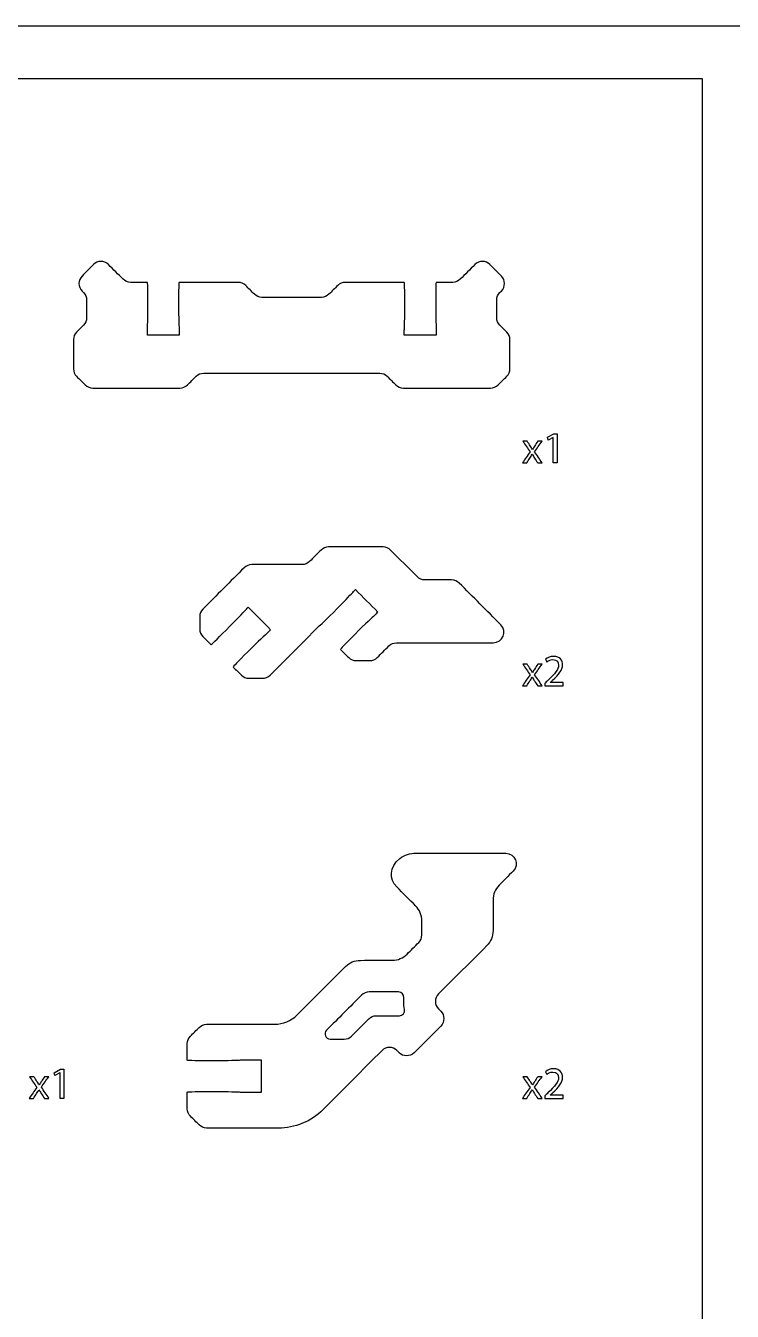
# Model space of a CAD drawing. Extents: x 0 to 395, y 205 to 450.
# Drawn here: x 208.2 to 275.1, y 328.3 to 450 of the extents above; entities that cross this region are included whole.
import ezdxf

# ---------------------------------------------------------------- set-up
doc = ezdxf.new("R2010")
doc.units = 0
doc.header["$MEASUREMENT"] = 0
doc.layers.add('DEFAULT', color=18, linetype='CONTINUOUS')

msp = doc.modelspace()

# ---------------------------------------------------------------- linework, layer by layer
at = {"layer": 'DEFAULT', "color": 18}
for points in [[(395, 205), (0, 205), (0, 450), (395, 450)], [(272.24, 210), (125.56, 210), (125.56, 445), (272.24, 445)], [(258.13, 411.02), (258.12, 411.02), (257.64, 410.77), (257.57, 411.05), (258.17, 411.37), (258.49, 411.37), (258.49, 408.62), (258.13, 408.62)], [(211.42, 350.89), (211.41, 350.89), (210.93, 350.64), (210.86, 350.92), (211.46, 351.24), (211.78, 351.24), (211.78, 348.49), (211.42, 348.49)]]:
    msp.add_lwpolyline(points, close=True, dxfattribs=at)
at = {"layer": 'DEFAULT', "color": 1}
for points, knots in [([(249.31, 426), (249.78, 426.47), (250.24, 426.93), (250.71, 427.4), (251.1, 427.79), (251.73, 427.79), (252.12, 427.4), (252.48, 427.03), (252.85, 426.67), (253.21, 426.31), (253.6, 425.92), (253.6, 425.29), (253.21, 424.89), (253.16, 424.85), (253.11, 424.8), (253.06, 424.75), (252.87, 424.56), (252.77, 424.31), (252.77, 424.04), (252.77, 423.48), (252.77, 422.93), (252.77, 422.37), (252.77, 422.11), (252.87, 421.85), (253.06, 421.66), (253.28, 421.44), (253.5, 421.22), (253.72, 421), (253.91, 420.81), (254.02, 420.56), (254.02, 420.29), (254.02, 419.37), (254.02, 418.45), (254.02, 417.53), (254.02, 417.27), (253.91, 417.01), (253.72, 416.82), (253.45, 416.55), (253.17, 416.27), (252.9, 416), (252.71, 415.81), (252.45, 415.71), (252.19, 415.71), (249.44, 415.71), (246.68, 415.71), (243.93, 415.71), (243.66, 415.71), (243.41, 415.81), (243.22, 416), (242.95, 416.27), (242.67, 416.55), (242.39, 416.83), (242.21, 417.01), (241.95, 417.12), (241.69, 417.12), (236.13, 417.12), (230.57, 417.12), (225.02, 417.12), (224.75, 417.12), (224.5, 417.01), (224.31, 416.83), (224.03, 416.55), (223.76, 416.27), (223.48, 416), (223.29, 415.81), (223.04, 415.71), (222.77, 415.71), (220.02, 415.71), (217.27, 415.71), (214.51, 415.71), (214.25, 415.71), (214, 415.81), (213.81, 416), (213.53, 416.27), (213.26, 416.55), (212.98, 416.82), (212.79, 417.01), (212.69, 417.27), (212.69, 417.53), (212.69, 418.45), (212.69, 419.37), (212.69, 420.29), (212.69, 420.56), (212.79, 420.81), (212.98, 421), (213.2, 421.22), (213.42, 421.44), (213.64, 421.66), (213.83, 421.85), (213.93, 422.1), (213.93, 422.37), (213.93, 422.93), (213.93, 423.48), (213.93, 424.04), (213.93, 424.31), (213.83, 424.56), (213.64, 424.75), (213.59, 424.8), (213.54, 424.85), (213.5, 424.89), (213.11, 425.29), (213.11, 425.92), (213.5, 426.31), (213.86, 426.67), (214.22, 427.03), (214.58, 427.4), (214.97, 427.79), (215.61, 427.79), (216, 427.4), (216.46, 426.93), (216.93, 426.47), (217.4, 426), (217.58, 425.81), (217.84, 425.71), (218.1, 425.71), (218.63, 425.71), (219.16, 425.71), (219.69, 425.71), (219.72, 425.71), (219.74, 425.09), (219.74, 423.7), (219.74, 422.32), (219.69, 421.33), (219.69, 421.2), (219.69, 421.04), (219.69, 420.87), (219.69, 420.71), (220.69, 420.71), (221.69, 420.71), (222.69, 420.71), (222.69, 420.87), (222.69, 421.04), (222.69, 421.2), (222.69, 421.33), (222.64, 422.32), (222.64, 423.7), (222.64, 425.09), (222.66, 425.71), (222.69, 425.71), (224.56, 425.71), (226.42, 425.71), (228.29, 425.71), (228.56, 425.71), (228.81, 425.6), (229, 425.41), (229.27, 425.14), (229.55, 424.86), (229.82, 424.59), (230.01, 424.4), (230.27, 424.29), (230.53, 424.29), (232.41, 424.29), (234.29, 424.29), (236.17, 424.29), (236.44, 424.29), (236.69, 424.4), (236.88, 424.59), (237.16, 424.86), (237.43, 425.14), (237.71, 425.41), (237.89, 425.6), (238.15, 425.71), (238.41, 425.71), (240.28, 425.71), (242.15, 425.71), (244.02, 425.71), (244.04, 425.71), (244.07, 425.09), (244.07, 423.7), (244.07, 422.32), (244.02, 421.33), (244.02, 421.2), (244.02, 421.04), (244.02, 420.87), (244.02, 420.71), (245.02, 420.71), (246.03, 420.71), (247.04, 420.71), (247.04, 420.87), (247.04, 421.04), (247.04, 421.2), (247.04, 421.33), (246.99, 422.32), (246.99, 423.7), (246.99, 425.09), (247.01, 425.71), (247.04, 425.71), (247.56, 425.71), (248.08, 425.71), (248.6, 425.71), (248.87, 425.71), (249.12, 425.81), (249.31, 426)], [0, 0, 0, 0, 5.593215, 5.593215, 5.593215, 6.593215, 6.593215, 6.593215, 10.946164, 10.946164, 10.946164, 11.946164, 11.946164, 11.946164, 12.53377, 12.53377, 12.53377, 13.53377, 13.53377, 13.53377, 18.26277, 18.26277, 18.26277, 19.26277, 19.26277, 19.26277, 21.934927, 21.934927, 21.934927, 22.934927, 22.934927, 22.934927, 30.754927, 30.754927, 30.754927, 31.754927, 31.754927, 31.754927, 35.07126, 35.07126, 35.07126, 36.07126, 36.07126, 36.07126, 59.48726, 59.48726, 59.48726, 60.48726, 60.48726, 60.48726, 63.807129, 63.807129, 63.807129, 64.807129, 64.807129, 64.807129, 112.063129, 112.063129, 112.063129, 113.063129, 113.063129, 113.063129, 116.383705, 116.383705, 116.383705, 117.383705, 117.383705, 117.383705, 140.798705, 140.798705, 140.798705, 141.798705, 141.798705, 141.798705, 145.11433, 145.11433, 145.11433, 146.11433, 146.11433, 146.11433, 153.93433, 153.93433, 153.93433, 154.93433, 154.93433, 154.93433, 157.592345, 157.592345, 157.592345, 158.592345, 158.592345, 158.592345, 163.334345, 163.334345, 163.334345, 164.334345, 164.334345, 164.334345, 164.921243, 164.921243, 164.921243, 165.921243, 165.921243, 165.921243, 170.281264, 170.281264, 170.281264, 171.281264, 171.281264, 171.281264, 176.885794, 176.885794, 176.885794, 177.885794, 177.885794, 177.885794, 182.382794, 182.382794, 182.382794, 183.382794, 183.382794, 183.382794, 184.382794, 184.382794, 184.382794, 185.792794, 185.792794, 185.792794, 194.292794, 194.292794, 194.292794, 195.702794, 195.702794, 195.702794, 196.702794, 196.702794, 196.702794, 197.702794, 197.702794, 197.702794, 213.585794, 213.585794, 213.585794, 214.585794, 214.585794, 214.585794, 217.897885, 217.897885, 217.897885, 218.897885, 218.897885, 218.897885, 234.885885, 234.885885, 234.885885, 235.885885, 235.885885, 235.885885, 239.197269, 239.197269, 239.197269, 240.197269, 240.197269, 240.197269, 256.081269, 256.081269, 256.081269, 257.081269, 257.081269, 257.081269, 258.081269, 258.081269, 258.081269, 259.491269, 259.491269, 259.491269, 268.051269, 268.051269, 268.051269, 269.461269, 269.461269, 269.461269, 270.461269, 270.461269, 270.461269, 271.461269, 271.461269, 271.461269, 275.907269, 275.907269, 275.907269, 276.907269, 276.907269, 276.907269, 276.907269]), ([(252.45, 391.6), (249.39, 391.6), (246.33, 391.6), (243.27, 391.6), (243, 391.6), (242.75, 391.5), (242.56, 391.31), (242.19, 390.94), (241.82, 390.58), (241.46, 390.21), (241.27, 390.02), (241.02, 389.92), (240.75, 389.92), (240.32, 389.92), (239.89, 389.92), (239.46, 389.92), (239.19, 389.92), (238.94, 390.02), (238.75, 390.21), (238.49, 390.47), (238.24, 390.72), (237.98, 390.98), (237.96, 391), (238.38, 391.45), (239.36, 392.43), (240.34, 393.41), (241.07, 394.07), (241.16, 394.16), (241.28, 394.28), (241.4, 394.4), (241.51, 394.51), (240.81, 395.22), (240.1, 395.93), (239.39, 396.63), (239.28, 396.52), (239.16, 396.4), (239.04, 396.28), (238.95, 396.19), (238.29, 395.46), (237.31, 394.48), (236.33, 393.5), (235.91, 393.15), (235.86, 393.1), (234.34, 391.58), (232.82, 390.06), (231.3, 388.54), (231.11, 388.35), (230.86, 388.25), (230.59, 388.25), (230.16, 388.25), (229.73, 388.25), (229.3, 388.25), (229.03, 388.25), (228.78, 388.35), (228.59, 388.54), (228.34, 388.8), (228.08, 389.05), (227.82, 389.31), (227.8, 389.33), (228.22, 389.78), (229.2, 390.76), (230.18, 391.73), (230.92, 392.4), (231.01, 392.49), (231.12, 392.61), (231.24, 392.72), (231.36, 392.84), (230.65, 393.55), (229.94, 394.26), (229.24, 394.97), (229.12, 394.85), (229, 394.73), (228.88, 394.61), (228.8, 394.52), (228.13, 393.78), (227.15, 392.81), (226.2, 391.85), (225.74, 391.43), (225.7, 391.43), (225.45, 391.68), (225.19, 391.94), (224.93, 392.2), (224.75, 392.38), (224.64, 392.64), (224.64, 392.9), (224.64, 393.29), (224.64, 393.69), (224.64, 394.08), (224.64, 394.34), (224.75, 394.6), (224.93, 394.78), (226.24, 396.09), (227.55, 397.4), (228.86, 398.71), (229.05, 398.9), (229.3, 399), (229.57, 399), (231.16, 399), (232.75, 399), (234.35, 399), (234.61, 399), (234.86, 399.11), (235.05, 399.29), (235.41, 399.66), (235.77, 400.02), (236.14, 400.38), (236.32, 400.57), (236.58, 400.67), (236.84, 400.67), (238.57, 400.67), (240.29, 400.67), (242.02, 400.67), (242.28, 400.67), (242.54, 400.57), (242.72, 400.38), (243.57, 399.53), (244.41, 398.69), (245.26, 397.84), (245.44, 397.66), (245.7, 397.55), (245.96, 397.55), (246.81, 397.55), (247.66, 397.55), (248.5, 397.55), (248.77, 397.55), (249.02, 397.45), (249.21, 397.26), (250.53, 395.94), (251.84, 394.63), (253.16, 393.31), (253.79, 392.68), (253.34, 391.6), (252.45, 391.6)], [1, 1, 1, 1, 27.042, 27.042, 27.042, 28.042, 28.042, 28.042, 32.453639, 32.453639, 32.453639, 33.453639, 33.453639, 33.453639, 37.124639, 37.124639, 37.124639, 38.124639, 38.124639, 38.124639, 41.206918, 41.206918, 41.206918, 42.206918, 42.206918, 42.206918, 43.206918, 43.206918, 43.206918, 44.621131, 44.621131, 44.621131, 53.120555, 53.120555, 53.120555, 54.534768, 54.534768, 54.534768, 55.534768, 55.534768, 55.534768, 56.534768, 56.534768, 56.534768, 74.806408, 74.806408, 74.806408, 75.806408, 75.806408, 75.806408, 79.480408, 79.480408, 79.480408, 80.480408, 80.480408, 80.480408, 83.558447, 83.558447, 83.558447, 84.558447, 84.558447, 84.558447, 85.558447, 85.558447, 85.558447, 86.964904, 86.964904, 86.964904, 95.470695, 95.470695, 95.470695, 96.884909, 96.884909, 96.884909, 97.884909, 97.884909, 97.884909, 98.884909, 98.884909, 98.884909, 101.967187, 101.967187, 101.967187, 102.967187, 102.967187, 102.967187, 106.289187, 106.289187, 106.289187, 107.289187, 107.289187, 107.289187, 123.029384, 123.029384, 123.029384, 124.029384, 124.029384, 124.029384, 137.574384, 137.574384, 137.574384, 138.574384, 138.574384, 138.574384, 142.91602, 142.91602, 142.91602, 143.91602, 143.91602, 143.91602, 158.58402, 158.58402, 158.58402, 159.58402, 159.58402, 159.58402, 169.737366, 169.737366, 169.737366, 170.737366, 170.737366, 170.737366, 177.938366, 177.938366, 177.938366, 178.938366, 178.938366, 178.938366, 194.764123, 194.764123, 194.764123, 195.764123, 195.764123, 195.764123, 195.764123]), ([(253.62, 371.69), (250.79, 371.69), (247.97, 371.69), (245.14, 371.69), (244.58, 371.69), (244.03, 371.53), (243.59, 371.19), (242.57, 370.4), (242.61, 369.19), (243.3, 368.5), (243.9, 367.9), (244.5, 367.3), (245.1, 366.69), (245.47, 366.32), (245.68, 365.81), (245.68, 365.28), (245.68, 364.84), (245.68, 364.4), (245.68, 363.95), (245.68, 363.69), (245.58, 363.43), (245.39, 363.24), (245.02, 362.88), (244.66, 362.51), (244.29, 362.14), (243.91, 361.77), (243.41, 361.56), (242.88, 361.56), (241.87, 361.56), (240.87, 361.56), (239.86, 361.55), (239.33, 361.55), (238.82, 361.35), (238.45, 360.97), (236.92, 359.44), (235.39, 357.91), (233.86, 356.38), (233.29, 355.82), (232.53, 355.5), (231.74, 355.5), (229.59, 355.5), (227.45, 355.5), (225.3, 355.5), (225.04, 355.5), (224.78, 355.4), (224.6, 355.21), (224.32, 354.93), (224.04, 354.66), (223.77, 354.38), (223.58, 354.19), (223.47, 353.94), (223.47, 353.67), (223.47, 353.14), (223.47, 352.62), (223.47, 352.09), (223.47, 352.06), (224.59, 352.04), (225.98, 352.04), (227.36, 352.04), (228.35, 352.09), (228.48, 352.09), (229.14, 352.09), (229.81, 352.09), (230.48, 352.09), (230.48, 351.09), (230.48, 350.09), (230.48, 349.09), (229.81, 349.09), (229.14, 349.09), (228.48, 349.09), (228.35, 349.09), (227.36, 349.14), (225.98, 349.14), (224.59, 349.14), (223.47, 349.12), (223.47, 349.09), (223.47, 348.56), (223.47, 348.03), (223.47, 347.5), (223.47, 347.24), (223.58, 346.98), (223.77, 346.79), (224.05, 346.52), (224.32, 346.24), (224.6, 345.97), (224.78, 345.78), (225.04, 345.68), (225.3, 345.68), (227.56, 345.67), (229.82, 345.67), (232.08, 345.67), (233.67, 345.67), (235.19, 346.3), (236.32, 347.43), (238.18, 349.29), (240.04, 351.15), (241.91, 353.02), (242.29, 353.41), (242.93, 353.41), (243.32, 353.02), (243.39, 352.95), (243.46, 352.88), (243.53, 352.81), (243.92, 352.42), (244.55, 352.42), (244.94, 352.81), (245.78, 353.65), (246.62, 354.49), (247.47, 355.33), (247.86, 355.72), (247.86, 356.36), (247.47, 356.75), (247.4, 356.82), (247.33, 356.89), (247.26, 356.95), (246.87, 357.34), (246.87, 357.98), (247.26, 358.37), (248.78, 359.89), (250.31, 361.42), (251.83, 362.94), (252.21, 363.32), (252.42, 363.83), (252.42, 364.36), (252.42, 365.32), (252.42, 366.29), (252.42, 367.25), (252.42, 367.78), (252.63, 368.29), (253.01, 368.67), (253.45, 369.11), (253.88, 369.55), (254.32, 369.99), (254.96, 370.62), (254.51, 371.69), (253.62, 371.69)], [1, 1, 1, 1, 25.03, 25.03, 25.03, 26.03, 26.03, 26.03, 27.03, 27.03, 27.03, 34.249564, 34.249564, 34.249564, 35.249564, 35.249564, 35.249564, 39.009564, 39.009564, 39.009564, 40.009564, 40.009564, 40.009564, 44.42191, 44.42191, 44.42191, 45.42191, 45.42191, 45.42191, 53.971916, 53.971916, 53.971916, 54.971916, 54.971916, 54.971916, 73.372249, 73.372249, 73.372249, 74.372249, 74.372249, 74.372249, 92.612249, 92.612249, 92.612249, 93.612249, 93.612249, 93.612249, 96.942721, 96.942721, 96.942721, 97.942721, 97.942721, 97.942721, 102.442721, 102.442721, 102.442721, 103.442721, 103.442721, 103.442721, 104.442721, 104.442721, 104.442721, 110.112721, 110.112721, 110.112721, 118.612721, 118.612721, 118.612721, 124.282721, 124.282721, 124.282721, 125.282721, 125.282721, 125.282721, 126.282721, 126.282721, 126.282721, 130.770721, 130.770721, 130.770721, 131.770721, 131.770721, 131.770721, 135.072918, 135.072918, 135.072918, 136.072918, 136.072918, 136.072918, 155.27392, 155.27392, 155.27392, 156.27392, 156.27392, 156.27392, 178.675063, 178.675063, 178.675063, 179.675063, 179.675063, 179.675063, 180.51652, 180.51652, 180.51652, 181.51652, 181.51652, 181.51652, 191.638048, 191.638048, 191.638048, 192.638048, 192.638048, 192.638048, 193.468191, 193.468191, 193.468191, 194.468191, 194.468191, 194.468191, 212.810541, 212.810541, 212.810541, 213.810541, 213.810541, 213.810541, 222.010541, 222.010541, 222.010541, 223.010541, 223.010541, 223.010541, 228.2997, 228.2997, 228.2997, 229.2997, 229.2997, 229.2997, 229.2997]), ([(243.55, 356.31), (242.82, 356.31), (242.1, 356.31), (241.37, 356.31), (241.11, 356.31), (240.85, 356.2), (240.67, 356.02), (240.12, 355.47), (239.57, 354.92), (239.02, 354.38), (238.84, 354.19), (238.58, 354.09), (238.32, 354.09), (237.88, 354.09), (237.45, 354.09), (237.01, 354.09), (236.57, 354.09), (236.34, 354.63), (236.66, 354.94), (237.77, 356.05), (238.87, 357.16), (239.98, 358.26), (240.17, 358.45), (240.42, 358.56), (240.69, 358.56), (241.62, 358.56), (242.55, 358.56), (243.48, 358.56), (243.78, 358.56), (244.01, 358.29), (243.98, 358), (243.97, 357.89), (243.96, 357.77), (243.96, 357.66), (243.96, 357.4), (243.99, 357.14), (244.04, 356.89), (244.1, 356.59), (243.86, 356.31), (243.55, 356.31)], [1, 1, 1, 1, 7.17, 7.17, 7.17, 8.17, 8.17, 8.17, 14.739026, 14.739026, 14.739026, 15.739026, 15.739026, 15.739026, 19.439026, 19.439026, 19.439026, 20.439026, 20.439026, 20.439026, 33.753848, 33.753848, 33.753848, 34.753848, 34.753848, 34.753848, 42.683848, 42.683848, 42.683848, 43.683848, 43.683848, 43.683848, 44.683848, 44.683848, 44.683848, 45.683848, 45.683848, 45.683848, 46.683848, 46.683848, 46.683848, 46.683848])]:
    msp.add_open_spline(points, degree=3, knots=knots, dxfattribs=at)
at = {"layer": 'DEFAULT', "color": 18}
for points, knots in [([(255.65, 410.67), (255.75, 410.52), (255.85, 410.38), (255.94, 410.23), (256.02, 410.11), (256.08, 410.01), (256.15, 409.89), (256.15, 409.89), (256.16, 409.89), (256.16, 409.89), (256.23, 410.02), (256.3, 410.12), (256.37, 410.23), (256.46, 410.38), (256.56, 410.52), (256.65, 410.67), (256.79, 410.67), (256.92, 410.67), (257.06, 410.67), (256.82, 410.34), (256.59, 410.01), (256.36, 409.68), (256.6, 409.33), (256.84, 408.97), (257.08, 408.62), (256.94, 408.62), (256.79, 408.62), (256.65, 408.62), (256.55, 408.77), (256.45, 408.93), (256.35, 409.08), (256.27, 409.2), (256.21, 409.31), (256.13, 409.44), (256.06, 409.31), (255.99, 409.2), (255.91, 409.08), (255.81, 408.93), (255.71, 408.77), (255.61, 408.62), (255.48, 408.62), (255.34, 408.62), (255.2, 408.62), (255.45, 408.97), (255.69, 409.32), (255.93, 409.67), (255.7, 410), (255.47, 410.33), (255.24, 410.67), (255.37, 410.67), (255.51, 410.67), (255.65, 410.67)], [1.176, 1.176, 1.176, 1.176, 2.672308, 2.672308, 2.672308, 3.672308, 3.672308, 3.672308, 3.708308, 3.708308, 3.708308, 4.708308, 4.708308, 4.708308, 6.188538, 6.188538, 6.188538, 7.327538, 7.327538, 7.327538, 10.762024, 10.762024, 10.762024, 14.387699, 14.387699, 14.387699, 15.586699, 15.586699, 15.586699, 17.147714, 17.147714, 17.147714, 18.170714, 18.170714, 18.170714, 19.170714, 19.170714, 19.170714, 20.724672, 20.724672, 20.724672, 21.888672, 21.888672, 21.888672, 25.4983, 25.4983, 25.4983, 28.955998, 28.955998, 28.955998, 30.131998, 30.131998, 30.131998, 30.131998]), ([(255.65, 389.57), (255.75, 389.43), (255.85, 389.28), (255.94, 389.13), (256.02, 389.02), (256.08, 388.91), (256.15, 388.8), (256.15, 388.8), (256.16, 388.8), (256.16, 388.8), (256.23, 388.92), (256.3, 389.03), (256.37, 389.14), (256.46, 389.28), (256.56, 389.43), (256.65, 389.57), (256.79, 389.57), (256.92, 389.57), (257.06, 389.57), (256.82, 389.24), (256.59, 388.91), (256.36, 388.58), (256.6, 388.23), (256.84, 387.88), (257.08, 387.53), (256.94, 387.53), (256.79, 387.53), (256.65, 387.53), (256.55, 387.68), (256.45, 387.83), (256.35, 387.99), (256.27, 388.11), (256.21, 388.22), (256.13, 388.34), (256.06, 388.22), (255.99, 388.11), (255.91, 387.99), (255.81, 387.83), (255.71, 387.68), (255.61, 387.53), (255.48, 387.53), (255.34, 387.53), (255.2, 387.53), (255.45, 387.88), (255.69, 388.22), (255.93, 388.57), (255.7, 388.91), (255.47, 389.24), (255.24, 389.57), (255.37, 389.57), (255.51, 389.57), (255.65, 389.57)], [1.176, 1.176, 1.176, 1.176, 2.672308, 2.672308, 2.672308, 3.672308, 3.672308, 3.672308, 3.708308, 3.708308, 3.708308, 4.708308, 4.708308, 4.708308, 6.188538, 6.188538, 6.188538, 7.327538, 7.327538, 7.327538, 10.762024, 10.762024, 10.762024, 14.387699, 14.387699, 14.387699, 15.586699, 15.586699, 15.586699, 17.147714, 17.147714, 17.147714, 18.170714, 18.170714, 18.170714, 19.170714, 19.170714, 19.170714, 20.724672, 20.724672, 20.724672, 21.888672, 21.888672, 21.888672, 25.4983, 25.4983, 25.4983, 28.955998, 28.955998, 28.955998, 30.131998, 30.131998, 30.131998, 30.131998]), ([(257.32, 387.53), (257.32, 387.6), (257.32, 387.68), (257.32, 387.76), (257.42, 387.85), (257.51, 387.94), (257.61, 388.04), (258.31, 388.71), (258.63, 389.06), (258.63, 389.48), (258.63, 389.76), (258.5, 390.01), (258.09, 390.01), (257.84, 390.01), (257.63, 389.89), (257.51, 389.78), (257.47, 389.87), (257.43, 389.96), (257.39, 390.04), (257.58, 390.21), (257.85, 390.32), (258.17, 390.32), (258.76, 390.32), (259.01, 389.92), (259.01, 389.52), (259.01, 389.02), (258.64, 388.61), (258.06, 388.05), (257.99, 387.98), (257.91, 387.91), (257.84, 387.84), (258.25, 387.84), (258.66, 387.84), (259.07, 387.84), (259.07, 387.73), (259.07, 387.63), (259.07, 387.53), (258.49, 387.53), (257.9, 387.53), (257.32, 387.53)], [4.977, 4.977, 4.977, 4.977, 5.624, 5.624, 5.624, 6.777406, 6.777406, 6.777406, 7.777406, 7.777406, 7.777406, 8.777406, 8.777406, 8.777406, 9.777406, 9.777406, 9.777406, 10.592847, 10.592847, 10.592847, 11.592847, 11.592847, 11.592847, 12.592847, 12.592847, 12.592847, 13.592847, 13.592847, 13.592847, 14.465733, 14.465733, 14.465733, 17.967733, 17.967733, 17.967733, 18.843733, 18.843733, 18.843733, 23.820733, 23.820733, 23.820733, 23.820733]), ([(208.94, 350.54), (209.04, 350.39), (209.13, 350.24), (209.23, 350.1), (209.31, 349.98), (209.37, 349.88), (209.44, 349.76), (209.44, 349.76), (209.45, 349.76), (209.45, 349.76), (209.52, 349.89), (209.59, 349.99), (209.66, 350.1), (209.75, 350.25), (209.85, 350.39), (209.94, 350.54), (210.08, 350.54), (210.21, 350.54), (210.34, 350.54), (210.11, 350.21), (209.88, 349.88), (209.65, 349.55), (209.89, 349.2), (210.13, 348.84), (210.37, 348.49), (210.23, 348.49), (210.08, 348.49), (209.94, 348.49), (209.84, 348.64), (209.74, 348.8), (209.64, 348.95), (209.56, 349.07), (209.49, 349.18), (209.41, 349.31), (209.35, 349.18), (209.27, 349.07), (209.2, 348.95), (209.1, 348.8), (209, 348.64), (208.9, 348.49), (208.77, 348.49), (208.63, 348.49), (208.49, 348.49), (208.73, 348.84), (208.98, 349.19), (209.22, 349.53), (208.99, 349.87), (208.76, 350.2), (208.53, 350.54), (208.66, 350.54), (208.8, 350.54), (208.94, 350.54)], [1.176, 1.176, 1.176, 1.176, 2.673142, 2.673142, 2.673142, 3.673142, 3.673142, 3.673142, 3.709142, 3.709142, 3.709142, 4.709142, 4.709142, 4.709142, 6.190206, 6.190206, 6.190206, 7.328206, 7.328206, 7.328206, 10.762115, 10.762115, 10.762115, 14.387791, 14.387791, 14.387791, 15.586791, 15.586791, 15.586791, 17.146968, 17.146968, 17.146968, 18.169968, 18.169968, 18.169968, 19.169968, 19.169968, 19.169968, 20.722545, 20.722545, 20.722545, 21.886545, 21.886545, 21.886545, 25.495352, 25.495352, 25.495352, 28.953872, 28.953872, 28.953872, 30.129872, 30.129872, 30.129872, 30.129872]), ([(255.65, 350.54), (255.75, 350.39), (255.85, 350.24), (255.94, 350.1), (256.02, 349.98), (256.08, 349.88), (256.15, 349.76), (256.15, 349.76), (256.16, 349.76), (256.16, 349.76), (256.23, 349.89), (256.3, 349.99), (256.37, 350.1), (256.46, 350.25), (256.56, 350.39), (256.65, 350.54), (256.79, 350.54), (256.92, 350.54), (257.06, 350.54), (256.82, 350.21), (256.59, 349.88), (256.36, 349.55), (256.6, 349.19), (256.84, 348.84), (257.08, 348.49), (256.94, 348.49), (256.79, 348.49), (256.65, 348.49), (256.55, 348.64), (256.45, 348.8), (256.35, 348.95), (256.27, 349.07), (256.21, 349.18), (256.13, 349.31), (256.06, 349.18), (255.99, 349.07), (255.91, 348.95), (255.81, 348.8), (255.71, 348.64), (255.61, 348.49), (255.48, 348.49), (255.34, 348.49), (255.2, 348.49), (255.45, 348.84), (255.69, 349.19), (255.93, 349.53), (255.7, 349.87), (255.47, 350.2), (255.24, 350.54), (255.37, 350.54), (255.51, 350.54), (255.65, 350.54)], [0, 0, 0, 0, 1.496308, 1.496308, 1.496308, 2.496308, 2.496308, 2.496308, 2.532308, 2.532308, 2.532308, 3.532308, 3.532308, 3.532308, 5.012538, 5.012538, 5.012538, 6.151538, 6.151538, 6.151538, 9.586024, 9.586024, 9.586024, 13.211699, 13.211699, 13.211699, 14.410699, 14.410699, 14.410699, 15.971714, 15.971714, 15.971714, 16.994714, 16.994714, 16.994714, 17.994714, 17.994714, 17.994714, 19.548672, 19.548672, 19.548672, 20.712672, 20.712672, 20.712672, 24.3223, 24.3223, 24.3223, 27.779998, 27.779998, 27.779998, 28.955998, 28.955998, 28.955998, 28.955998]), ([(257.32, 348.49), (257.32, 348.57), (257.32, 348.64), (257.32, 348.72), (257.42, 348.81), (257.51, 348.91), (257.61, 349), (258.31, 349.67), (258.63, 350.03), (258.63, 350.44), (258.63, 350.72), (258.5, 350.98), (258.09, 350.98), (257.84, 350.98), (257.63, 350.85), (257.51, 350.75), (257.47, 350.83), (257.43, 350.92), (257.39, 351.01), (257.58, 351.17), (257.85, 351.29), (258.17, 351.29), (258.76, 351.29), (259.01, 350.88), (259.01, 350.49), (259.01, 349.98), (258.64, 349.57), (258.06, 349.01), (257.99, 348.94), (257.91, 348.87), (257.84, 348.8), (258.25, 348.8), (258.66, 348.8), (259.07, 348.8), (259.07, 348.7), (259.07, 348.59), (259.07, 348.49), (258.49, 348.49), (257.9, 348.49), (257.32, 348.49)], [4.977, 4.977, 4.977, 4.977, 5.625, 5.625, 5.625, 6.777709, 6.777709, 6.777709, 7.777709, 7.777709, 7.777709, 8.777709, 8.777709, 8.777709, 9.777709, 9.777709, 9.777709, 10.593151, 10.593151, 10.593151, 11.593151, 11.593151, 11.593151, 12.593151, 12.593151, 12.593151, 13.593151, 13.593151, 13.593151, 14.466036, 14.466036, 14.466036, 17.968036, 17.968036, 17.968036, 18.844036, 18.844036, 18.844036, 23.821036, 23.821036, 23.821036, 23.821036])]:
    msp.add_open_spline(points, degree=3, knots=knots, dxfattribs=at)

doc.saveas('drawing.dxf')
